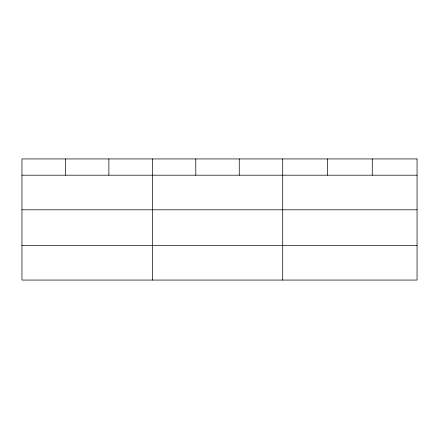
<?xml version="1.0" encoding="UTF-8"?>
<svg xmlns="http://www.w3.org/2000/svg" width="439" height="439" viewBox="0 0 439 439"><rect width="100%" height="100%" fill="white"/><g stroke="black" fill="none" stroke-linecap="round" stroke-linejoin="round"><path stroke-width="0.66" d="M21.95 175.194L417.05 175.194M21.95 209.804L417.05 209.804M21.95 245.456L417.05 245.456M372.272 158.934L372.272 175.194M327.494 158.934L327.494 175.194M282.716 158.934L282.716 280.066M239.255 158.934L239.255 175.194M195.794 158.934L195.794 175.194M152.333 158.934L152.333 280.066M108.872 158.934L108.872 175.194M65.411 158.934L65.411 175.194M417.05 158.934L21.95 158.934L21.95 280.066L417.05 280.066L417.05 158.934"/></g></svg>
